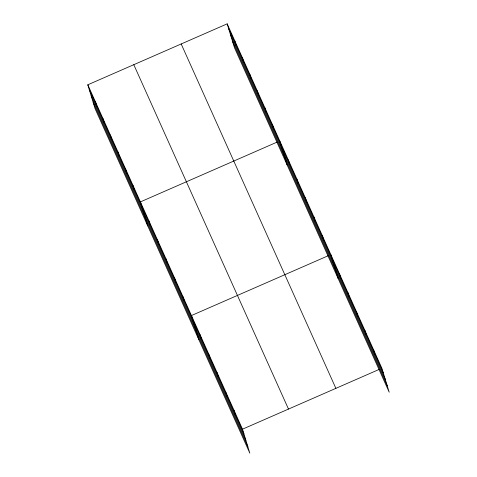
<?xml version="1.0" encoding="UTF-8"?>
<svg xmlns="http://www.w3.org/2000/svg" width="477" height="477" viewBox="0 0 477 477"><rect width="100%" height="100%" fill="white"/><g stroke="black" fill="none" stroke-linecap="round" stroke-linejoin="round"><path stroke-width="0.72" d="M87.798 84.805L242.495 429.187L249.823 453.15L95.126 108.768L87.798 84.805L227.177 23.85L381.874 368.232L389.202 392.195L234.505 47.813L227.177 23.85M277.107 142.104L140.399 201.896L147.721 225.859M328.158 255.755L191.45 315.541L198.772 339.505M242.495 429.187L379.209 369.401M228.602 28.513L383.299 372.895M230.546 34.881L385.243 379.263M232.555 41.439L387.252 385.827M181.182 43.967L335.88 388.35M133.793 64.687L288.49 409.075M89.223 89.467L243.92 433.849M91.173 95.835L245.87 440.217M93.176 102.4L247.873 446.782M373.366 349.289L374.791 353.952M364.857 330.352L366.282 335.009M356.349 311.409L357.774 316.072M347.84 292.467L349.265 297.129M339.332 273.53L340.757 278.186M330.823 254.587L338.151 278.55M322.315 235.644L323.74 240.307M313.806 216.707L315.231 221.364M305.298 197.764L306.723 202.421M296.789 178.821L298.214 183.484M288.281 159.878L289.706 164.541M279.772 140.942L287.1 164.905M272.26 124.211L273.685 128.873M264.747 107.486L266.172 112.143M257.234 90.761L258.659 95.418M249.715 74.03L251.14 78.693M242.203 57.306L243.628 61.962M234.69 40.575L236.115 45.237M233.986 410.25L235.411 414.907M225.478 391.307L226.903 395.964M216.969 372.364L218.394 377.027M208.467 353.421L209.886 358.084M199.958 334.484L201.377 339.141M182.941 296.599L184.366 301.261M174.433 277.662L175.858 282.318M165.924 258.719L167.349 263.376M157.416 239.776L158.841 244.439M148.907 220.839L150.333 225.496M132.886 185.165L134.305 189.828M125.368 168.441L126.793 173.103M117.855 151.716L119.28 156.373M110.342 134.985L111.767 139.648M102.829 118.26L104.254 122.917M95.317 101.535L96.742 106.192"/></g></svg>
